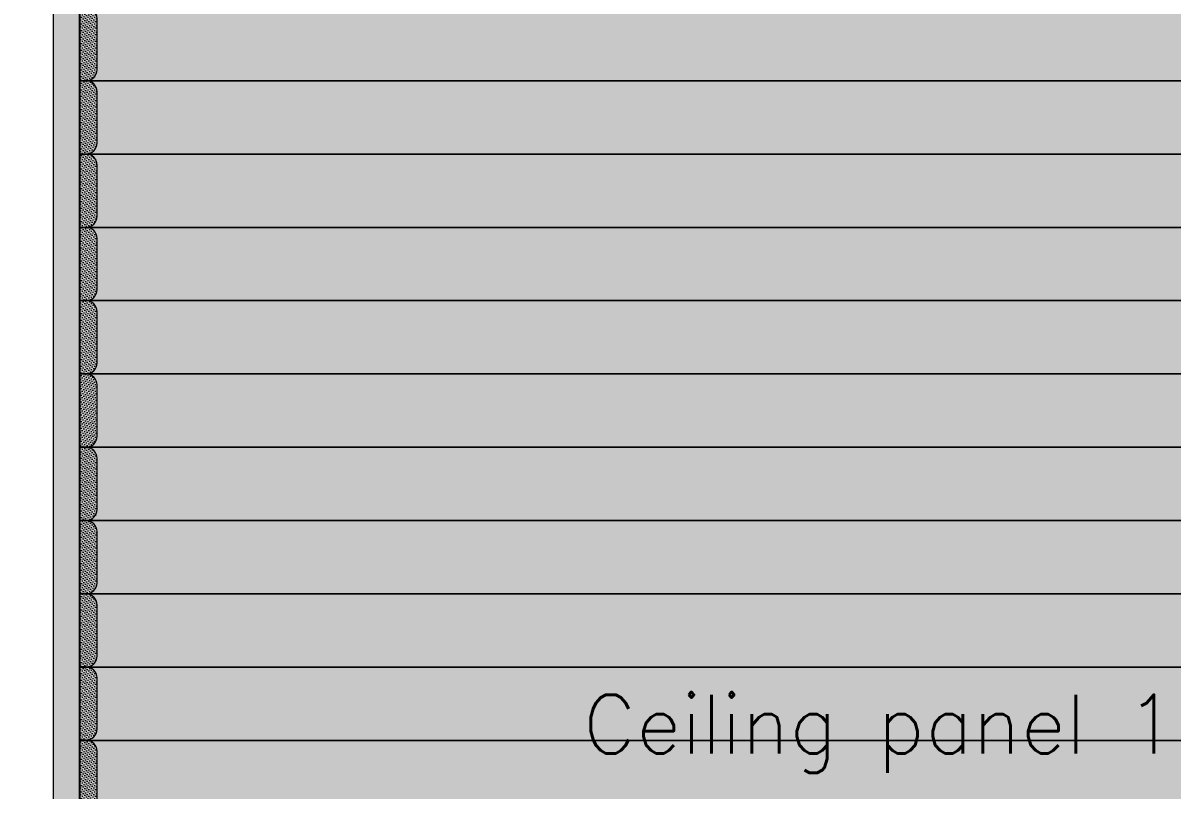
# Model space of a CAD drawing. Header units: millimetres. Extents: x 6676 to 14342, y 3639 to 5293.
# Drawn here: x 7359.4 to 7437.7, y 4816.8 to 4869.1 of the extents above; entities that cross this region are included whole.
import ezdxf

# ---------------------------------------------------------------- set-up
doc = ezdxf.new("R2010")
doc.units = ezdxf.units.MM
doc.layers.add('1 - bed panels', color=170, linetype='Continuous', lineweight=9)
doc.layers.add('1 - plaster', color=1, linetype='Continuous', lineweight=9)
doc.layers.add('A-dim-work', color=8, linetype='Continuous')
doc.styles.add('ENGLISH', font='romans.shx', dxfattribs={"height": 2})
pattern_1 = [(135, (666.09273, -2021.59588), (-0.168379802, -0.056126601), [0, -0.15875])]
pattern_2 = [(135, (666.09273, -2031.61416), (-0.168379802, -0.056126601), [0, -0.15875])]

# ---------------------------------------------------------------- blocks, each defined once
blk = doc.blocks.new('bed')
at = {"layer": '1 - bed panels', "true_color": 0x334acc}
h = blk.add_hatch(dxfattribs=at)
h.set_pattern_fill('DOTS', color=162, scale=0.1, angle=135, style=0)
h.set_pattern_definition(pattern_2)
edge = h.paths.add_edge_path()
edge.add_line((3, 184.93), (3, 188.43))
edge.add_arc((2.25, 188.43), 0.75, 0, 90)
edge.add_line((2.25, 189.18), (1.8, 189.18))
edge.add_line((1.8, 189.18), (1.8, 184.18))
edge.add_line((1.8, 184.18), (2.25, 184.18))
edge.add_arc((2.25, 184.93), 0.75, 270, 360)
h = blk.add_hatch(dxfattribs=at)
h.set_pattern_fill('DOTS', color=162, scale=0.1, angle=135, style=0)
h.set_pattern_definition(pattern_2)
edge = h.paths.add_edge_path()
edge.add_line((3, 179.93), (3, 183.43))
edge.add_arc((2.25, 183.43), 0.75, 0, 90)
edge.add_line((2.25, 184.18), (1.8, 184.18))
edge.add_line((1.8, 184.18), (1.8, 179.18))
edge.add_line((1.8, 179.18), (2.25, 179.18))
edge.add_arc((2.25, 179.93), 0.75, 270, 360)
h = blk.add_hatch(dxfattribs=at)
h.set_pattern_fill('DOTS', color=162, scale=0.1, angle=135, style=0)
h.set_pattern_definition(pattern_2)
edge = h.paths.add_edge_path()
edge.add_line((3, 174.93), (3, 178.43))
edge.add_arc((2.25, 178.43), 0.75, 0, 90)
edge.add_line((2.25, 179.18), (1.8, 179.18))
edge.add_line((1.8, 179.18), (1.8, 174.18))
edge.add_line((1.8, 174.18), (2.25, 174.18))
edge.add_arc((2.25, 174.93), 0.75, 270, 360)
h = blk.add_hatch(dxfattribs=at)
h.set_pattern_fill('DOTS', color=162, scale=0.1, angle=135, style=0)
h.set_pattern_definition(pattern_2)
edge = h.paths.add_edge_path()
edge.add_line((3, 169.93), (3, 173.43))
edge.add_arc((2.25, 173.43), 0.75, 0, 90)
edge.add_line((2.25, 174.18), (1.8, 174.18))
edge.add_line((1.8, 174.18), (1.8, 169.18))
edge.add_line((1.8, 169.18), (2.25, 169.18))
edge.add_arc((2.25, 169.93), 0.75, 270, 360)
h = blk.add_hatch(dxfattribs=at)
h.set_pattern_fill('DOTS', color=162, scale=0.1, angle=135, style=0)
h.set_pattern_definition(pattern_2)
edge = h.paths.add_edge_path()
edge.add_line((3, 164.93), (3, 168.43))
edge.add_arc((2.25, 168.43), 0.75, 0, 90)
edge.add_line((2.25, 169.18), (1.8, 169.18))
edge.add_line((1.8, 169.18), (1.8, 164.18))
edge.add_line((1.8, 164.18), (2.25, 164.18))
edge.add_arc((2.25, 164.93), 0.75, 270, 360)
at = {"layer": '1 - bed panels'}
h = blk.add_hatch(dxfattribs=at)
h.set_pattern_fill('DOTS', color=256, scale=0.1, angle=225, style=0)
h.set_pattern_definition([(225, (2246.10654, 809.27377), (0.056126601, -0.168379802), [0, -0.15875])])
edge = h.paths.add_edge_path()
edge.add_line((3, 159.93), (3, 163.43))
edge.add_arc((2.25, 163.43), 0.75, 0, 90)
edge.add_line((2.25, 164.18), (1.8, 164.18))
edge.add_line((1.8, 164.18), (1.8, 159.18))
edge.add_line((1.8, 159.18), (2.25, 159.18))
edge.add_arc((2.25, 159.93), 0.75, 270, 360)
at = {"layer": '1 - bed panels', "true_color": 0x334acc}
h = blk.add_hatch(dxfattribs=at)
h.set_pattern_fill('DOTS', color=162, scale=0.1, angle=135, style=0)
h.set_pattern_definition(pattern_2)
edge = h.paths.add_edge_path()
edge.add_line((3, 154.93), (3, 158.43))
edge.add_arc((2.25, 158.43), 0.75, 0, 90)
edge.add_line((2.25, 159.18), (1.8, 159.18))
edge.add_line((1.8, 159.18), (1.8, 154.18))
edge.add_line((1.8, 154.18), (2.25, 154.18))
edge.add_arc((2.25, 154.93), 0.75, 270, 360)
h = blk.add_hatch(dxfattribs=at)
h.set_pattern_fill('DOTS', color=162, scale=0.1, angle=135, style=0)
h.set_pattern_definition(pattern_2)
edge = h.paths.add_edge_path()
edge.add_line((3, 149.93), (3, 153.43))
edge.add_arc((2.25, 153.43), 0.75, 0, 90)
edge.add_line((2.25, 154.18), (1.8, 154.18))
edge.add_line((1.8, 154.18), (1.8, 149.18))
edge.add_line((1.8, 149.18), (2.25, 149.18))
edge.add_arc((2.25, 149.93), 0.75, 270, 360)
h = blk.add_hatch(dxfattribs=at)
h.set_pattern_fill('DOTS', color=162, scale=0.1, angle=135, style=0)
h.set_pattern_definition(pattern_2)
edge = h.paths.add_edge_path()
edge.add_line((3, 144.93), (3, 148.43))
edge.add_arc((2.25, 148.43), 0.75, 0, 90)
edge.add_line((2.25, 149.18), (1.8, 149.18))
edge.add_line((1.8, 149.18), (1.8, 144.18))
edge.add_line((1.8, 144.18), (2.25, 144.18))
edge.add_arc((2.25, 144.93), 0.75, 270, 360)
h = blk.add_hatch(dxfattribs=at)
h.set_pattern_fill('DOTS', color=162, scale=0.1, angle=135, style=0)
h.set_pattern_definition(pattern_1)
edge = h.paths.add_edge_path()
edge.add_line((3, 139.949), (3, 143.449))
edge.add_arc((2.25, 143.449), 0.75, 0, 90)
edge.add_line((2.25, 144.199), (1.8, 144.199))
edge.add_line((1.8, 144.199), (1.8, 139.199))
edge.add_line((1.8, 139.199), (2.25, 139.199))
edge.add_arc((2.25, 139.949), 0.75, 270, 360)
h = blk.add_hatch(dxfattribs=at)
h.set_pattern_fill('DOTS', color=162, scale=0.1, angle=135, style=0)
h.set_pattern_definition(pattern_1)
edge = h.paths.add_edge_path()
edge.add_line((3, 134.949), (3, 138.449))
edge.add_arc((2.25, 138.449), 0.75, 0, 90)
edge.add_line((2.25, 139.199), (1.8, 139.199))
edge.add_line((1.8, 139.199), (1.8, 134.199))
edge.add_line((1.8, 134.199), (2.25, 134.199))
edge.add_arc((2.25, 134.949), 0.75, 270, 360)
at = {"layer": '1 - plaster', "true_color": 0xe0a352}
blk.add_hatch(color=33, dxfattribs=at).paths.add_polyline_path([(0, 9), (1.8, 9), (1.8, 220), (0, 220)])
at = {"layer": '1 - bed panels'}
for points in [[(3, 184.93), (3, 188.43, 0.414214), (2.25, 189.18), (1.8, 189.18), (1.8, 184.18), (2.25, 184.18, 0.414214)], [(3, 179.93), (3, 183.43, 0.414214), (2.25, 184.18), (1.8, 184.18), (1.8, 179.18), (2.25, 179.18, 0.414214)], [(3, 174.93), (3, 178.43, 0.414214), (2.25, 179.18), (1.8, 179.18), (1.8, 174.18), (2.25, 174.18, 0.414214)], [(3, 169.93), (3, 173.43, 0.414214), (2.25, 174.18), (1.8, 174.18), (1.8, 169.18), (2.25, 169.18, 0.414214)], [(3, 164.93), (3, 168.43, 0.414214), (2.25, 169.18), (1.8, 169.18), (1.8, 164.18), (2.25, 164.18, 0.414214)], [(3, 154.93), (3, 158.43, 0.414214), (2.25, 159.18), (1.8, 159.18), (1.8, 154.18), (2.25, 154.18, 0.414214)], [(3, 149.93), (3, 153.43, 0.414214), (2.25, 154.18), (1.8, 154.18), (1.8, 149.18), (2.25, 149.18, 0.414214)], [(3, 144.93), (3, 148.43, 0.414214), (2.25, 149.18), (1.8, 149.18), (1.8, 144.18), (2.25, 144.18, 0.414214)], [(3, 139.949), (3, 143.449, 0.414214), (2.25, 144.199), (1.8, 144.199), (1.8, 139.199), (2.25, 139.199, 0.414214)], [(3, 134.949), (3, 138.449, 0.414214), (2.25, 139.199), (1.8, 139.199), (1.8, 134.199), (2.25, 134.199, 0.414214)]]:
    blk.add_lwpolyline(points, format="xyb", close=True, dxfattribs=at)
at = {"layer": '1 - bed panels', "color": 162, "true_color": 0x334acc}
blk.add_lwpolyline([(3, 159.93), (3, 163.43, 0.414214), (2.25, 164.18), (1.8, 164.18), (1.8, 159.18), (2.25, 159.18, 0.414214)], format="xyb", close=True, dxfattribs=at)
at = {"layer": '1 - plaster'}
blk.add_lwpolyline([(1.8, 220), (0, 220), (0, 9), (1.8, 9), (1.8, 220)], dxfattribs=at)
blk = doc.blocks.new('ceiling')
at = {"layer": '1 - bed panels', "true_color": 0x334acc}
h = blk.add_hatch(dxfattribs=at)
h.set_pattern_fill('DOTS', color=162, scale=0.5, angle=315)
h.set_pattern_definition([(315, (-6381.57635, -5838.8958), (0.84189901, 0.280633004), [0, -0.79375])])
h.paths.add_polyline_path([(0, -210.79), (102.206, -210.79), (102.206, -0.225), (0, -0.225)])
at = {"layer": '1 - bed panels'}
for points in [[(0, -35.82), (102.206, -35.82), (102.206, -30.82), (0, -30.82)], [(0, -40.82), (102.206, -40.82), (102.206, -35.82), (0, -35.82)], [(0, -45.82), (102.206, -45.82), (102.206, -40.82), (0, -40.82)], [(0, -50.82), (102.206, -50.82), (102.206, -45.82), (0, -45.82)], [(0, -55.82), (102.206, -55.82), (102.206, -50.82), (0, -50.82)], [(0, -60.82), (102.206, -60.82), (102.206, -55.82), (0, -55.82)], [(0, -65.82), (102.206, -65.82), (102.206, -60.82), (0, -60.82)], [(0, -70.82), (102.206, -70.82), (102.206, -65.82), (0, -65.82)], [(0, -75.82), (102.206, -75.82), (102.206, -70.82), (0, -70.82)], [(0, -80.82), (102.206, -80.82), (102.206, -75.82), (0, -75.82)], [(0, -85.82), (102.206, -85.82), (102.206, -80.82), (0, -80.82)]]:
    blk.add_lwpolyline(points, close=True, dxfattribs=at)
blk = doc.blocks.new('det2')
at = {"layer": '1 - bed panels', "true_color": 0xc2c2c2}
h = blk.add_hatch(dxfattribs=at)
h.set_pattern_fill('LINE', color=9, scale=1.575, angle=-90)
h.set_pattern_definition([(270, (-7406.43, -5143.807), (5.000625, -2e-15), [])])
edge = h.paths.add_edge_path()
edge.add_arc((3.6604, 8.7615), 9.4954, 98.13188, 262.42821)
edge.add_line((2.4092, -0.6511), (2.3173, 18.1614))
edge = h.paths.add_edge_path()
edge.add_arc((-158.6989, -60.6017), 2, 360, 360.18959)
edge.add_line((-156.699, -60.5951), (-156.6989, -60.6017))

msp = doc.modelspace()

# ---------------------------------------------------------------- linework, layer by layer
at = {"layer": 'A-dim-work'}
msp.add_lwpolyline([(7363.205, 4690.188), (7465.41, 4690.188), (7465.41, 4900.753), (7363.205, 4900.753)], close=True, dxfattribs=at)

# ---------------------------------------------------------------- block references
for name, p in [('bed', (7361.405, 4680.978)), ('ceiling', (7363.205, 4900.978))]:
    msp.add_blockref(name, p, dxfattribs=at)
at = {"layer": 'A-dim-work', "xscale": 10, "yscale": 10, "zscale": 10}
msp.add_blockref('det2', (8242.848, 4669.852), dxfattribs=at)

# ---------------------------------------------------------------- texts
at = {"layer": 'A-dim-work', "color": 6, "lineweight": 40, "ltscale": 20, "insert": (7384.999, 4817.94), "char_height": 4, "attachment_point": 7, "style": 'ENGLISH'}
msp.add_mtext_dynamic_manual_height_columns('\\pxqr;Ceiling panel 1', width=53.01946, gutter_width=1, heights=[39.7], dxfattribs=at)

doc.saveas('drawing.dxf')
